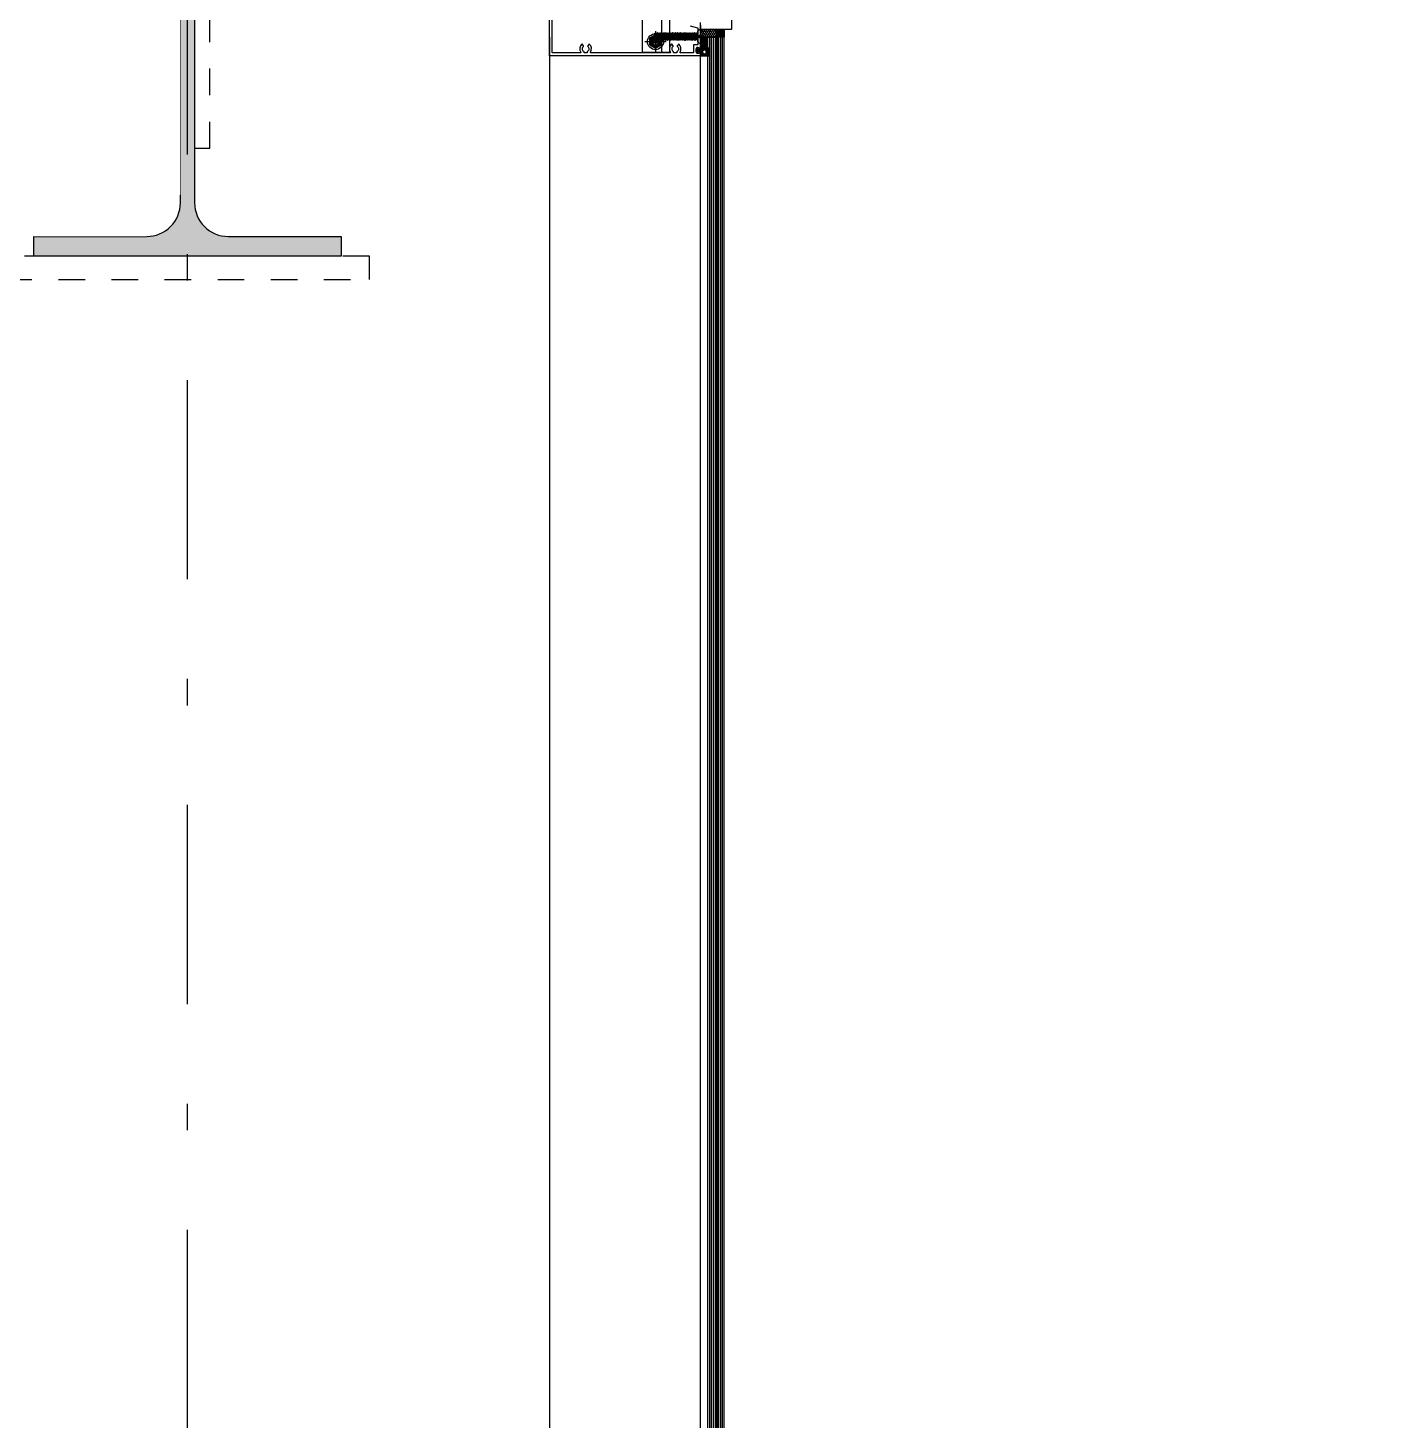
# Model space of a CAD drawing. Header units: millimetres. Extents: x -101 to 3415, y -52 to 1366.
# Drawn here: x 317.86 to 322.95, y 105.93 to 111.17 of the extents above; entities that cross this region are included whole.
import ezdxf

# ---------------------------------------------------------------- set-up
doc = ezdxf.new("R2010")
doc.units = ezdxf.units.MM
doc.set_wipeout_variables(frame=1)
doc.linetypes.add('DASHDOT2', pattern=[0.5, 0.25, -0.125, 0, -0.125])
doc.linetypes.add('OCULTA2', pattern=[0.3, 0.2, -0.1])
for name, color, linetype in [('00_ARQ', 8, 'Continuous'), ('A-CANCELERIA', 2, 'Continuous'), ('A-ESTRUCTURA', 6, 'Continuous')]:
    doc.layers.add(name, color=color, linetype=linetype)

# ---------------------------------------------------------------- blocks, each defined once
blk = doc.blocks.new('A$C54DE39B3')
at = {"layer": 'A-ESTRUCTURA', "color": 8, "linetype": 'OCULTA2', "ltscale": 0.1}
for points in [[(-0.1, 0.019), (0.1, 0.019), (0.1, 0), (-0.1, 0)], [(-0.00585, -0.089), (-0.00585, -0.589), (-0.01835, -0.589), (-0.01835, -0.089)], [(-0.15, -0.678), (0.15, -0.678), (0.15, -0.697), (-0.15, -0.697)]]:
    blk.add_lwpolyline(points, close=True, dxfattribs=at)
blk = doc.blocks.new('AUDIT_I_220507212152-0')
at = {"layer": 'A-CANCELERIA'}
h = blk.add_hatch(dxfattribs=at)
h.set_pattern_fill('SELLADOR', color=256, scale=0.0254, angle=-90, style=0)
h.set_pattern_definition([(270, (257.1545674, -67.1400958), (0.00025604724, -0.00012802362), [0, -0.00025604724])])
edge = h.paths.add_edge_path()
edge.add_line((261.7578, -67.9904), (261.7488, -67.9904))
edge.add_arc((261.7488, -67.9901), 0.0003, 195.9883, 270, ccw=False)
edge.add_arc((261.7294, -67.9936), 0.0195, -9.3796, 10.0551, ccw=False)
edge.add_line((261.7486, -67.9968), (261.7546, -67.9968))
edge.add_line((261.7546, -67.9968), (261.7578, -67.9968))
edge.add_arc((261.7578, -67.9936), 0.00318, 90.0188, 270, ccw=False)
h = blk.add_hatch(dxfattribs=at)
h.set_pattern_fill('ANSI37', color=256, scale=0.0002, angle=-90, style=0)
h.set_pattern_definition([(315, (260.1413795, -73.49838193), (0.000449012806, 0.000449012806), []), (45, (260.1413795, -73.49838193), (-0.000449012806, 0.000449012806), [])])
edge = h.paths.add_edge_path()
edge.add_line((261.7683, -68.0122), (261.7681, -68.0104))
edge.add_line((261.7681, -68.0104), (261.7681, -68.0092))
edge.add_arc((261.7685, -68.0092), 0.000381, 101.3999, 180, ccw=False)
edge.add_line((261.7684, -68.0088), (261.7706, -68.0083))
edge.add_arc((261.7706, -68.0085), 0.000127, -14.6322, 101.3999, ccw=False)
edge.add_line((261.7708, -68.0085), (261.7705, -68.0096))
edge.add_arc((261.7708, -68.0097), 0.000381, 165.3678, 345.3678)
edge.add_line((261.7712, -68.0098), (261.7718, -68.0076))
edge.add_line((261.7718, -68.0076), (261.7712, -68.0054))
edge.add_arc((261.7708, -68.0055), 0.000381, 14.6322, 194.6322)
edge.add_line((261.7705, -68.0056), (261.7708, -68.0067))
edge.add_arc((261.7706, -68.0067), 0.000127, -101.3999, 14.6322, ccw=False)
edge.add_line((261.7706, -68.0068), (261.7684, -68.0064))
edge.add_arc((261.7685, -68.006), 0.000381, 180, 258.6001, ccw=False)
edge.add_line((261.7681, -68.006), (261.7681, -68.0058))
edge.add_line((261.7681, -68.0058), (261.7618, -68.0058))
edge.add_line((261.7618, -68.0058), (261.7618, -68.0076))
edge.add_line((261.7618, -68.0076), (261.7618, -68.0104))
edge.add_line((261.7618, -68.0104), (261.7618, -68.0122))
edge.add_line((261.7618, -68.0122), (261.7683, -68.0122))
edge = h.paths.add_edge_path(flags=16)
edge.add_line((261.7638, -68.0092), (261.7638, -68.0087))
edge.add_arc((261.7649, -68.0087), 0.00114, 0, 180, ccw=False)
edge.add_line((261.7661, -68.0087), (261.7661, -68.0092))
edge.add_arc((261.7649, -68.0092), 0.00114, -180, 0, ccw=False)

msp = doc.modelspace()

# ---------------------------------------------------------------- hatches: boundary and pattern name
at = {"layer": '00_ARQ'}
h = msp.add_hatch(color=9, dxfattribs=at)
edge = h.paths.add_edge_path()
edge.add_line((318.4902, 113.2108), (318.4902, 110.5129))
edge.add_arc((318.617, 110.5129), 0.1267, 180, 270)
edge.add_line((318.617, 110.3862), (319.042, 110.3862))
edge.add_line((319.042, 110.3862), (319.042, 110.3116))
edge.add_line((319.042, 110.3116), (317.885, 110.3116))
edge.add_line((317.885, 110.3116), (317.885, 110.3862))
edge.add_line((317.885, 110.3862), (318.31, 110.3862))
edge.add_arc((318.31, 110.5129), 0.1267, 270, 360)
edge.add_line((318.4367, 110.5129), (318.4367, 113.2108))
edge.add_arc((318.31, 113.2108), 0.1267, 360, 450)
edge.add_line((318.31, 113.3375), (317.885, 113.3375))
edge.add_line((317.885, 113.3375), (317.885, 113.4121))
edge.add_line((317.885, 113.4121), (319.042, 113.4121))
edge.add_line((319.042, 113.4121), (319.042, 113.3375))
edge.add_line((319.042, 113.3375), (318.617, 113.3375))
edge.add_arc((318.617, 113.2108), 0.1267, 90, 180)
h = msp.add_hatch(dxfattribs=at)
h.set_pattern_fill('HONEY', color=9, scale=0.001372, angle=90, style=0)
h.set_pattern_definition([(90, (341.5284663, 115.0541626), (0.0037721501, 0.0065335572), [0.0043557048, -0.0087114096]), (330, (341.5284663, 115.0541626), (0.00377215146, -0.0065335564), [0.0043557048, -0.0087114096]), (30, (341.5284663, 115.0541626), (0.0075443016, 8e-10), [-0.0087114096, 0.0043557048])])
edge = h.paths.add_edge_path()
edge.add_line((320.4113, 111.166), (320.4441, 111.1658))
edge.add_arc((320.4441, 111.1513), 0.0145, -90, 90, ccw=False)
edge.add_line((320.4441, 111.1367), (320.4113, 111.137))
edge.add_arc((320.4113, 111.1515), 0.0145, 90, 270, ccw=False)
h = msp.add_hatch(dxfattribs=at)
h.set_pattern_fill('DOTS', color=9, scale=0.000457292, style=0)
h.set_pattern_definition([(180, (316.7277151, 119.7117538), (-0.0003629754, 0.0007259508), [0, -0.0007259508])])
edge = h.paths.add_edge_path()
edge.add_ellipse((320.4118, 111.1984), major_axis=(-0.0445, 0.0445), ratio=1, start_angle=121.1951, end_angle=146.3836)
edge.add_line((320.4242, 111.1367), (320.4242, 111.0964))
edge.add_ellipse((320.4118, 111.1581), major_axis=(-0.0445, 0.0445), ratio=1, start_angle=139.6118, end_angle=146.3836, ccw=False)
edge.add_line((320.4168, 111.0953), (320.4067, 111.0953))
edge.add_ellipse((320.4118, 111.1581), major_axis=(0.0445, 0.0445), ratio=1, start_angle=211.1951, end_angle=220.3882, ccw=False)
edge.add_line((320.3968, 111.097), (320.3968, 111.1373))

# ---------------------------------------------------------------- linework, layer by layer
at = {"layer": '00_ARQ', "color": 9, "linetype": 'DASHDOT2', "ltscale": 3}
msp.add_line((318.4635, 38.6952), (318.4635, 195.7659), dxfattribs=at)
at = {"layer": '00_ARQ', "color": 9}
for p, q in [((320.223, 111.1521), (320.223, 111.1281)), ((320.3968, 111.1397), (320.3707, 111.1397)), ((320.4513, 111.1367), (320.4583, 111.1367))]:
    msp.add_line(p, q, dxfattribs=at)
for points in [[(318.4902, 113.2108), (318.4902, 110.5129, 0.414214), (318.617, 110.3862), (319.042, 110.3862), (319.042, 110.3116), (317.885, 110.3116), (317.885, 110.3862), (318.31, 110.3862, 0.414214), (318.4367, 110.5129), (318.4367, 113.2108, 0.414214), (318.31, 113.3375), (317.885, 113.3375), (317.885, 113.4121), (319.042, 113.4121), (319.042, 113.3375), (318.617, 113.3375, 0.414214)], [(320.4113, 111.166), (320.4441, 111.1658, -1), (320.4441, 111.1367), (320.4113, 111.137, -1)], [(320.4441, 111.1658), (320.4849, 111.1658, 0.334652), (320.4862, 111.1668, 0.085004), (320.486, 111.1367), (320.4586, 111.1367), (320.4441, 111.1367, 0.999836)], [(320.2569, 111.12, -1), (320.1965, 111.12, -1)], [(320.2481, 111.1244), (320.2448, 111.1244, 0.788045), (320.2086, 111.1244), (320.2054, 111.1244, -0.816497)], [(320.2481, 111.1244), (320.2448, 111.1244, 0.788045), (320.2086, 111.1244), (320.2054, 111.1244, -0.816497)], [(320.2448, 111.1157), (320.2481, 111.1157, -0.816497), (320.2054, 111.1157), (320.2086, 111.1157, 0.788045)], [(320.2054, 111.1157), (320.2086, 111.1157, 0.788045), (320.2448, 111.1157), (320.2481, 111.1157, -0.816497)], [(320.2448, 111.1244), (320.2086, 111.1244, -0.788045)], [(320.2448, 111.1244), (320.2086, 111.1244, -0.788045)], [(320.2086, 111.1157), (320.2448, 111.1157, -0.788045)], [(320.2086, 111.1157), (320.2448, 111.1157, -0.788045)], [(320.3958, 111.0663), (320.3968, 111.0744), (320.3968, 111.08, 0.357068), (320.3954, 111.0817), (320.3853, 111.0837, 0.554492), (320.3846, 111.083), (320.3859, 111.0781, -1), (320.3825, 111.0772), (320.3799, 111.0872), (320.3825, 111.0972, -1), (320.3859, 111.0964), (320.3846, 111.0914, 0.554492), (320.3853, 111.0907), (320.3954, 111.0927, 0.357068), (320.3968, 111.0945), (320.3968, 111.0953), (320.4258, 111.0953), (320.4258, 111.0872), (320.4258, 111.0872), (320.4258, 111.0744), (320.4258, 111.0744), (320.4258, 111.0663)], [(320.3954, 111.0927), (320.3853, 111.0907, -0.554492), (320.3846, 111.0914), (320.3859, 111.0964, 1), (320.3825, 111.0972), (320.3799, 111.0872), (320.3825, 111.0772, 1), (320.3859, 111.0781), (320.3846, 111.083, -0.554492), (320.3853, 111.0837), (320.3954, 111.0817, -0.357068), (320.3968, 111.08), (320.3968, 111.0744), (320.3958, 111.0663), (320.4275, 111.0663), (320.4258, 111.0744), (320.4258, 111.0872), (320.4275, 111.0953), (320.3968, 111.0953), (320.3968, 111.0945, -0.357068)]]:
    msp.add_lwpolyline(points, format="xyb", close=True, dxfattribs=at)
for points in [[(320.3968, 111.1823), (320.3968, 111.0963, -0.669376), (320.3938, 111.095, 0.199773), (320.3864, 111.0981), (320.3851, 111.0981, 0.414214), (320.3793, 111.0923), (320.3793, 111.0821, 0.414214), (320.3851, 111.0763), (320.3864, 111.0763, 0.199773), (320.3938, 111.0794, -0.669376), (320.3968, 111.0782), (320.3968, 111.0782), (320.3968, 111.0686, -0.414214), (320.3945, 111.0663), (319.8285, 111.0663, -0.414214), (319.8268, 111.068), (319.8268, 111.355, -0.414214)], [(320.3569, 111.1794), (320.3852, 111.1718, -0.339454), (320.3858, 111.171), (320.3858, 111.1095, -0.414214), (320.3844, 111.1081), (320.3707, 111.1081, 0.414214), (320.3693, 111.1068), (320.3693, 111.0786, -0.414214), (320.368, 111.0773), (320.3215, 111.0773, -0.597055), (320.3194, 111.081, 0.38562), (320.315, 111.11, 0.433937), (320.313, 111.1098), (320.3089, 111.104, 0.384737), (320.3092, 111.1022, -0.496289), (320.3079, 111.0829, 0.251974), (320.3073, 111.0818), (320.3073, 111.0786, -0.414214), (320.3059, 111.0773), (320.2965, 111.0773, -0.414214), (320.2951, 111.0786), (320.2951, 111.0818, 0.251973), (320.2945, 111.0829, -0.496295), (320.2932, 111.1022, 0.384687), (320.2934, 111.104), (320.2894, 111.1098, 0.434031), (320.2874, 111.11, 0.385613), (320.2829, 111.081, -0.597063), (320.2809, 111.0773), (319.9838, 111.0773, -0.597023), (319.9818, 111.081, 0.38562), (319.9773, 111.11, 0.433937), (319.9753, 111.1098), (319.9713, 111.104, 0.384737), (319.9715, 111.1022, -0.496289), (319.9702, 111.0829, 0.251974), (319.9696, 111.0818), (319.9696, 111.0786, -0.414214), (319.9682, 111.0773), (319.9588, 111.0773, -0.414214), (319.9574, 111.0786), (319.9574, 111.0818, 0.251973), (319.9568, 111.0829, -0.496295), (319.9556, 111.1022, 0.384687), (319.9558, 111.104), (319.9517, 111.1098, 0.434031), (319.9498, 111.11, 0.385613), (319.9453, 111.081, -0.597036), (319.9432, 111.0773), (319.8414, 111.0773, -0.414214), (319.8377, 111.0809), (319.8377, 111.3421, -0.414214)], [(320.5127, 111.2555), (320.5127, 111.1675, -0.414214), (320.511, 111.1658), (320.3985, 111.1658, -0.414214), (320.3968, 111.1675), (320.3968, 111.1916, 0.414214)], [(319.8268, 111.1367), (319.8268, 97.767), (320.0702, 97.767), (320.0839, 97.7807), (320.0839, 97.9019, -0.414214), (320.1068, 97.9248), (320.1711, 97.9248, -0.414214), (320.194, 97.9019), (320.194, 97.7807), (320.2077, 97.767), (320.3589, 97.767), (320.3589, 97.8438, -0.414214), (320.3703, 97.8553), (320.3967, 97.8553), (320.3967, 111.1367)]]:
    msp.add_lwpolyline(points, format="xyb", dxfattribs=at)
for points in [[(320.2793, 111.0789), (320.1776, 111.0789), (320.1776, 111.3441), (320.2793, 111.3441)], [(320.3968, 111.1349), (320.3911, 111.1349), (320.3911, 111.1445), (320.3968, 111.1445), (320.3968, 111.1691), (320.3844, 111.1587), (320.3844, 111.1207), (320.3968, 111.1103)], [(320.2049, 111.1326), (320.2267, 111.1452), (320.2485, 111.1326), (320.2485, 111.1075), (320.2267, 111.0949), (320.2049, 111.1075)], [(320.2049, 111.1326), (320.2049, 111.1075), (320.2267, 111.0949), (320.2485, 111.1075), (320.2485, 111.1326), (320.2267, 111.1452)], [(320.2049, 111.1244), (320.2485, 111.1244), (320.2485, 111.1157), (320.2049, 111.1157)], [(320.2272, 111.1536), (320.2254, 111.1504), (320.2283, 111.1289), (320.2301, 111.1258), (320.2308, 111.1258), (320.2326, 111.1289), (320.2297, 111.1504), (320.2279, 111.1536)], [(320.2366, 111.1258), (320.2359, 111.1258), (320.2341, 111.1289), (320.2312, 111.1504), (320.233, 111.1536), (320.2337, 111.1536), (320.2355, 111.1504), (320.2385, 111.1289)], [(320.2424, 111.1258), (320.2417, 111.1258), (320.2399, 111.1289), (320.237, 111.1504), (320.2388, 111.1536), (320.2395, 111.1536), (320.2414, 111.1504), (320.2443, 111.1289)], [(320.2483, 111.1258), (320.2475, 111.1258), (320.2457, 111.1289), (320.2428, 111.1504), (320.2446, 111.1536), (320.2453, 111.1536), (320.2472, 111.1504), (320.2501, 111.1289)], [(320.2504, 111.1536), (320.2486, 111.1504), (320.2515, 111.1289), (320.2533, 111.1258), (320.2541, 111.1258), (320.2559, 111.1289), (320.253, 111.1504), (320.2512, 111.1536)], [(320.2599, 111.1258), (320.2591, 111.1258), (320.2573, 111.1289), (320.2544, 111.1504), (320.2562, 111.1536), (320.257, 111.1536), (320.2588, 111.1504), (320.2617, 111.1289)], [(320.262, 111.1536), (320.2602, 111.1504), (320.2631, 111.1289), (320.2649, 111.1258), (320.2657, 111.1258), (320.2675, 111.1289), (320.2646, 111.1504), (320.2628, 111.1536)], [(320.2679, 111.1536), (320.266, 111.1504), (320.2689, 111.1289), (320.2708, 111.1258), (320.2715, 111.1258), (320.2733, 111.1289), (320.2704, 111.1504), (320.2686, 111.1536)], [(320.2773, 111.1258), (320.2766, 111.1258), (320.2748, 111.1289), (320.2718, 111.1504), (320.2737, 111.1536), (320.2744, 111.1536), (320.2762, 111.1504), (320.2791, 111.1289)], [(320.2795, 111.1536), (320.2777, 111.1504), (320.2806, 111.1289), (320.2824, 111.1258), (320.2831, 111.1258), (320.2849, 111.1289), (320.282, 111.1504), (320.2802, 111.1536)], [(320.2889, 111.1258), (320.2882, 111.1258), (320.2864, 111.1289), (320.2835, 111.1504), (320.2853, 111.1536), (320.286, 111.1536), (320.2878, 111.1504), (320.2907, 111.1289)], [(320.2911, 111.1536), (320.2893, 111.1504), (320.2922, 111.1289), (320.294, 111.1258), (320.2947, 111.1258), (320.2965, 111.1289), (320.2936, 111.1504), (320.2918, 111.1536)], [(320.3005, 111.1258), (320.2998, 111.1258), (320.298, 111.1289), (320.2951, 111.1504), (320.2969, 111.1536), (320.2976, 111.1536), (320.2994, 111.1504), (320.3023, 111.1289)], [(320.3027, 111.1536), (320.3009, 111.1504), (320.3038, 111.1289), (320.3056, 111.1258), (320.3063, 111.1258), (320.3081, 111.1289), (320.3052, 111.1504), (320.3034, 111.1536)], [(320.3179, 111.1258), (320.3172, 111.1258), (320.3154, 111.1289), (320.3125, 111.1504), (320.3143, 111.1536), (320.315, 111.1536), (320.3169, 111.1504), (320.3198, 111.1289)], [(320.3201, 111.1536), (320.3183, 111.1504), (320.3212, 111.1289), (320.323, 111.1258), (320.3238, 111.1258), (320.3256, 111.1289), (320.3227, 111.1504), (320.3208, 111.1536)], [(320.3296, 111.1258), (320.3288, 111.1258), (320.327, 111.1289), (320.3241, 111.1504), (320.3259, 111.1536), (320.3267, 111.1536), (320.3285, 111.1504), (320.3314, 111.1289)], [(320.3317, 111.1536), (320.3299, 111.1504), (320.3328, 111.1289), (320.3346, 111.1258), (320.3354, 111.1258), (320.3372, 111.1289), (320.3343, 111.1504), (320.3325, 111.1536)], [(320.3375, 111.1536), (320.3357, 111.1504), (320.3386, 111.1289), (320.3404, 111.1258), (320.3412, 111.1258), (320.343, 111.1289), (320.3401, 111.1504), (320.3383, 111.1536)], [(320.347, 111.1258), (320.3463, 111.1258), (320.3444, 111.1289), (320.3415, 111.1504), (320.3434, 111.1536), (320.3441, 111.1536), (320.3459, 111.1504), (320.3488, 111.1289)], [(320.3492, 111.1536), (320.3473, 111.1504), (320.3502, 111.1289), (320.3521, 111.1258), (320.3528, 111.1258), (320.3546, 111.1289), (320.3517, 111.1504), (320.3499, 111.1536)], [(320.3586, 111.1258), (320.3579, 111.1258), (320.3561, 111.1289), (320.3532, 111.1504), (320.355, 111.1536), (320.3557, 111.1536), (320.3575, 111.1504), (320.3604, 111.1289)], [(320.3608, 111.1536), (320.359, 111.1504), (320.3619, 111.1289), (320.3637, 111.1258), (320.3644, 111.1258), (320.3662, 111.1289), (320.3633, 111.1504), (320.3615, 111.1536)], [(320.3702, 111.1258), (320.3695, 111.1258), (320.3677, 111.1289), (320.3648, 111.1504), (320.3666, 111.1536), (320.3673, 111.1536), (320.3691, 111.1504), (320.372, 111.1289)], [(320.3724, 111.1536), (320.3706, 111.1504), (320.3735, 111.1289), (320.3753, 111.1258), (320.376, 111.1258), (320.3778, 111.1289), (320.3749, 111.1504), (320.3731, 111.1536)], [(320.3818, 111.1258), (320.3811, 111.1258), (320.3793, 111.1289), (320.3764, 111.1504), (320.3782, 111.1536), (320.3789, 111.1536), (320.3807, 111.1504), (320.3836, 111.1289)]]:
    msp.add_lwpolyline(points, close=True, dxfattribs=at)
for points in [[(320.2503, 111.0789), (320.2503, 111.3441)], [(320.1868, 111.12), (320.2666, 111.12)], [(320.2049, 111.1244), (320.2485, 111.1244)], [(320.2049, 111.1157), (320.2485, 111.1157)], [(320.223, 111.1521), (320.2239, 111.1504), (320.2268, 111.1289), (320.225, 111.1258), (320.2243, 111.1258), (320.223, 111.1281)], [(320.225, 111.1258), (320.223, 111.1452)], [(320.223, 111.1383), (320.2243, 111.1258)], [(320.2239, 111.1504), (320.2254, 111.1504)], [(320.2267, 111.1599), (320.2267, 111.0802)], [(320.2268, 111.1289), (320.2283, 111.1289)], [(320.2272, 111.1536), (320.2301, 111.1258)], [(320.2279, 111.1536), (320.2308, 111.1258)], [(320.2312, 111.1504), (320.2297, 111.1504)], [(320.2341, 111.1289), (320.2326, 111.1289)], [(320.233, 111.1536), (320.2359, 111.1258)], [(320.2334, 111.1343), (320.2341, 111.1289), (320.2359, 111.1258), (320.2366, 111.1258), (320.2385, 111.1289), (320.2355, 111.1504), (320.2337, 111.1536), (320.2334, 111.1536)], [(320.2334, 111.1536), (320.2334, 111.1289), (320.2341, 111.1289)], [(320.2334, 111.1501), (320.2359, 111.1258)], [(320.2337, 111.1536), (320.2366, 111.1258)], [(320.2366, 111.1258), (320.2337, 111.1536)], [(320.237, 111.1504), (320.2355, 111.1504)], [(320.2355, 111.1504), (320.237, 111.1504)], [(320.2399, 111.1289), (320.2385, 111.1289)], [(320.2385, 111.1289), (320.2399, 111.1289)], [(320.2388, 111.1536), (320.2417, 111.1258)], [(320.2392, 111.1343), (320.2399, 111.1289), (320.2417, 111.1258), (320.2424, 111.1258), (320.2443, 111.1289), (320.2414, 111.1504), (320.2395, 111.1536), (320.2392, 111.1536)], [(320.2392, 111.1536), (320.2392, 111.1289), (320.2399, 111.1289)], [(320.2392, 111.1501), (320.2417, 111.1258)], [(320.2395, 111.1536), (320.2424, 111.1258)], [(320.2424, 111.1258), (320.2395, 111.1536)], [(320.2428, 111.1504), (320.2414, 111.1504)], [(320.2414, 111.1504), (320.2428, 111.1504)], [(320.2457, 111.1289), (320.2443, 111.1289)], [(320.2443, 111.1289), (320.2457, 111.1289)], [(320.2446, 111.1536), (320.2475, 111.1258)], [(320.2483, 111.1258), (320.2453, 111.1536)], [(320.2472, 111.1504), (320.2486, 111.1504)], [(320.2501, 111.1289), (320.2515, 111.1289)], [(320.2504, 111.1536), (320.2533, 111.1258)], [(320.2512, 111.1536), (320.2541, 111.1258)], [(320.2544, 111.1504), (320.253, 111.1504)], [(320.2573, 111.1289), (320.2559, 111.1289)], [(320.2562, 111.1536), (320.2591, 111.1258)], [(320.2599, 111.1258), (320.257, 111.1536)], [(320.2588, 111.1504), (320.2602, 111.1504)], [(320.2617, 111.1289), (320.2631, 111.1289)], [(320.262, 111.1536), (320.2649, 111.1258)], [(320.2628, 111.1536), (320.2657, 111.1258)], [(320.266, 111.1504), (320.2646, 111.1504)], [(320.2689, 111.1289), (320.2675, 111.1289)], [(320.2679, 111.1536), (320.2708, 111.1258)], [(320.2686, 111.1536), (320.2715, 111.1258)], [(320.2718, 111.1504), (320.2704, 111.1504)], [(320.2748, 111.1289), (320.2733, 111.1289)], [(320.2737, 111.1536), (320.2766, 111.1258)], [(320.2773, 111.1258), (320.2744, 111.1536)], [(320.2762, 111.1504), (320.2777, 111.1504)], [(320.2791, 111.1289), (320.2806, 111.1289)], [(320.2795, 111.1536), (320.2824, 111.1258)], [(320.2802, 111.1536), (320.2831, 111.1258)], [(320.2835, 111.1504), (320.282, 111.1504)], [(320.2843, 111.144), (320.2835, 111.1504), (320.2843, 111.1519)], [(320.2864, 111.1289), (320.2849, 111.1289)], [(320.2853, 111.1536), (320.2882, 111.1258)], [(320.2889, 111.1258), (320.286, 111.1536)], [(320.2878, 111.1504), (320.2893, 111.1504)], [(320.2907, 111.1289), (320.2922, 111.1289)], [(320.2911, 111.1536), (320.294, 111.1258)], [(320.2918, 111.1536), (320.2947, 111.1258)], [(320.2951, 111.1504), (320.2936, 111.1504)], [(320.298, 111.1289), (320.2965, 111.1289)], [(320.2969, 111.1536), (320.2998, 111.1258)], [(320.297, 111.1397), (320.4112, 111.1397)], [(320.3005, 111.1258), (320.2976, 111.1536)], [(320.2994, 111.1504), (320.3009, 111.1504)], [(320.3023, 111.1289), (320.3038, 111.1289)], [(320.3027, 111.1536), (320.3056, 111.1258)], [(320.3034, 111.1536), (320.3063, 111.1258)], [(320.3067, 111.1504), (320.3052, 111.1504)], [(320.3096, 111.1289), (320.3081, 111.1289)], [(320.3089, 111.1343), (320.3096, 111.1289), (320.3114, 111.1258), (320.3121, 111.1258), (320.314, 111.1289), (320.311, 111.1504), (320.3092, 111.1536), (320.3089, 111.1536)], [(320.3089, 111.1536), (320.3089, 111.1289), (320.3096, 111.1289)], [(320.3089, 111.1501), (320.3114, 111.1258)], [(320.3092, 111.1536), (320.3121, 111.1258)], [(320.3125, 111.1504), (320.311, 111.1504)], [(320.3154, 111.1289), (320.314, 111.1289)], [(320.3143, 111.1536), (320.3172, 111.1258)], [(320.3179, 111.1258), (320.315, 111.1536)], [(320.3169, 111.1504), (320.3183, 111.1504)], [(320.3198, 111.1289), (320.3212, 111.1289)], [(320.3201, 111.1536), (320.323, 111.1258)], [(320.3208, 111.1536), (320.3238, 111.1258)], [(320.3241, 111.1504), (320.3227, 111.1504)], [(320.327, 111.1289), (320.3256, 111.1289)], [(320.3259, 111.1536), (320.3288, 111.1258)], [(320.3296, 111.1258), (320.3267, 111.1536)], [(320.3285, 111.1504), (320.3299, 111.1504)], [(320.3314, 111.1289), (320.3328, 111.1289)], [(320.3317, 111.1536), (320.3346, 111.1258)], [(320.3325, 111.1536), (320.3354, 111.1258)], [(320.3357, 111.1504), (320.3343, 111.1504)], [(320.3386, 111.1289), (320.3372, 111.1289)], [(320.3375, 111.1536), (320.3404, 111.1258)], [(320.3383, 111.1536), (320.3412, 111.1258)], [(320.3415, 111.1504), (320.3401, 111.1504)], [(320.3444, 111.1289), (320.343, 111.1289)], [(320.3434, 111.1536), (320.3463, 111.1258)], [(320.347, 111.1258), (320.3441, 111.1536)], [(320.3459, 111.1504), (320.3473, 111.1504)], [(320.3488, 111.1289), (320.3502, 111.1289)], [(320.3492, 111.1536), (320.3521, 111.1258)], [(320.3499, 111.1536), (320.3528, 111.1258)], [(320.3532, 111.1504), (320.3517, 111.1504)], [(320.354, 111.144), (320.3532, 111.1504), (320.354, 111.1519)], [(320.3561, 111.1289), (320.3546, 111.1289)], [(320.355, 111.1536), (320.3579, 111.1258)], [(320.3586, 111.1258), (320.3557, 111.1536)], [(320.3575, 111.1504), (320.359, 111.1504)], [(320.3604, 111.1289), (320.3619, 111.1289)], [(320.3608, 111.1536), (320.3637, 111.1258)], [(320.3615, 111.1536), (320.3644, 111.1258)], [(320.3648, 111.1504), (320.3633, 111.1504)], [(320.3677, 111.1289), (320.3662, 111.1289)], [(320.3666, 111.1536), (320.3695, 111.1258)], [(320.3702, 111.1258), (320.3673, 111.1536)], [(320.3691, 111.1504), (320.3706, 111.1504)], [(320.372, 111.1289), (320.3735, 111.1289)], [(320.3724, 111.1536), (320.3753, 111.1258)], [(320.3731, 111.1536), (320.376, 111.1258)], [(320.3764, 111.1504), (320.3749, 111.1504)], [(320.3793, 111.1289), (320.3778, 111.1289)], [(320.3782, 111.1536), (320.3811, 111.1258)], [(320.3818, 111.1258), (320.3789, 111.1536)], [(320.3807, 111.1504), (320.3822, 111.1504)], [(320.384, 111.1536), (320.3822, 111.1504), (320.3844, 111.1343)], [(320.3836, 111.1289), (320.3844, 111.1289)], [(320.384, 111.1536), (320.3844, 111.1501)], [(320.3844, 111.1536), (320.384, 111.1536)], [(320.4242, 97.8052), (320.4242, 111.1367), (320.4516, 111.1367), (320.4516, 97.8052)], [(320.4311, 97.8052), (320.4311, 111.1367)], [(320.4379, 97.8052), (320.4379, 111.1367)], [(320.4448, 97.8052), (320.4448, 111.1367)], [(320.486, 97.8052), (320.486, 111.1367), (320.4586, 111.1367), (320.4586, 97.8052)], [(320.4654, 97.8052), (320.4654, 111.1367)], [(320.4723, 97.8052), (320.4723, 111.1367)], [(320.4792, 97.8052), (320.4792, 111.1367)]]:
    msp.add_lwpolyline(points, dxfattribs=at)
at = {"layer": '00_ARQ', "color": 9, "const_width": 0.00457}
msp.add_lwpolyline([(320.4551, 97.8052), (320.4551, 111.1367)], dxfattribs=at)
at = {"layer": '00_ARQ', "color": 9}
for radius in [0.0302, 0.0137, 0.0137]:
    msp.add_circle((320.2267, 111.12), radius, dxfattribs=at)
for centre in [(320.4118, 111.1984), (320.4118, 111.1581)]:
    msp.add_arc(centre, 0.0629, 256.1951, 281.3836, dxfattribs=at)

# ---------------------------------------------------------------- block references
at = {"layer": '00_ARQ', "color": 9, "extrusion": (0, 0, -1), "xscale": 4.572918431750428, "yscale": 4.572918431750428, "zscale": -4.572918431750772}
msp.add_blockref('A$C54DE39B3', (-318.4635, 113.4121), dxfattribs=at)

# ---------------------------------------------------------------- next in the draw order: wipeouts: each hides what was drawn before it
at = {"color": 9, "ltscale": 2}
msp.add_wipeout([(317.5443, 113.3375), (317.5443, 112.4229), (317.885, 112.4229), (317.885, 110.3862), (318.31, 110.3862), (318.4367, 110.5449), (318.4367, 113.2108), (318.31, 113.3375)], dxfattribs=at).dxf.layer = '00_ARQ'

# ---------------------------------------------------------------- next in the draw order: linework, layer by layer
at = {"layer": '00_ARQ', "color": 9}
msp.add_lwpolyline([(320.3985, 111.2572, 0), (320.511, 111.2572, -0.414214)], format="xyb", dxfattribs=at)

# ---------------------------------------------------------------- next in the draw order: block references
at = {"layer": '00_ARQ', "color": 9, "xscale": -4.572918431750428, "yscale": 4.572918431750796, "zscale": 4.572918431750772}
msp.add_blockref('AUDIT_I_220507212152-0', (1517.441, 422.0803), dxfattribs=at)

doc.saveas('drawing.dxf')
